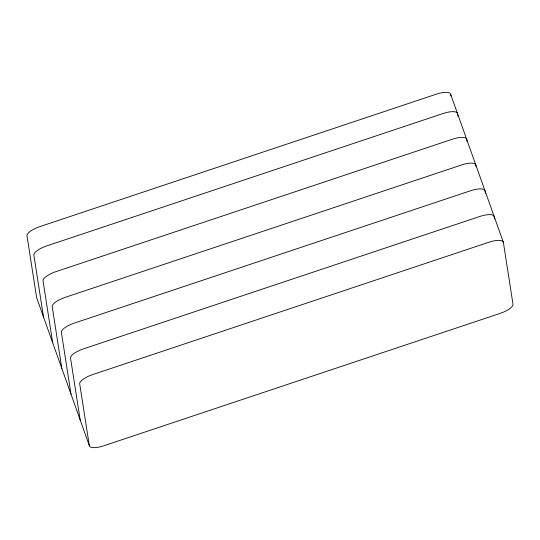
<?xml version="1.0" encoding="UTF-8"?>
<svg xmlns="http://www.w3.org/2000/svg" width="540" height="540" viewBox="0 0 540 540"><rect width="100%" height="100%" fill="white"/><g stroke="black" fill="none" stroke-linecap="round" stroke-linejoin="round"><path stroke-width="0.81" d="M450.657 94.304L503.361 242.318L513 304.182A14.431 4.651 -19.6 0 1 500.06 313.416L103.734 445.804A14.431 4.651 -19.6 0 1 89.343 445.696L36.639 297.682L27 235.818A14.431 4.651 -19.6 0 1 39.94 226.584L436.266 94.196A14.431 4.651 -19.6 0 1 450.657 94.304L450.913 95.951M494.579 219.051L494.195 216.581A14.431 4.651 -19.6 0 0 479.804 216.472L83.477 348.854A14.431 4.651 -19.6 0 0 70.538 358.088L80.177 419.958M485.42 193.306L485.028 190.836A14.431 4.651 -19.6 0 0 470.637 190.728L74.311 323.116A14.431 4.651 -19.6 0 0 61.371 332.35L71.01 394.214M476.118 166.745L475.862 165.092A14.431 4.651 -19.6 0 0 461.471 164.99L65.144 297.371A14.431 4.651 -19.6 0 0 52.205 306.605L61.844 368.469M467.087 141.824L466.695 139.354A14.431 4.651 -19.6 0 0 452.304 139.246L55.978 271.634A14.431 4.651 -19.6 0 0 43.038 280.868L52.677 342.731M457.92 116.087L457.529 113.609A14.431 4.651 -19.6 0 0 443.138 113.501L46.811 245.889A14.431 4.651 -19.6 0 0 33.872 255.123L43.511 316.987M89.343 445.696L79.704 383.832A14.431 4.651 -19.6 0 1 92.644 374.598L488.97 242.217A14.431 4.651 -19.6 0 1 503.361 242.318"/></g></svg>
